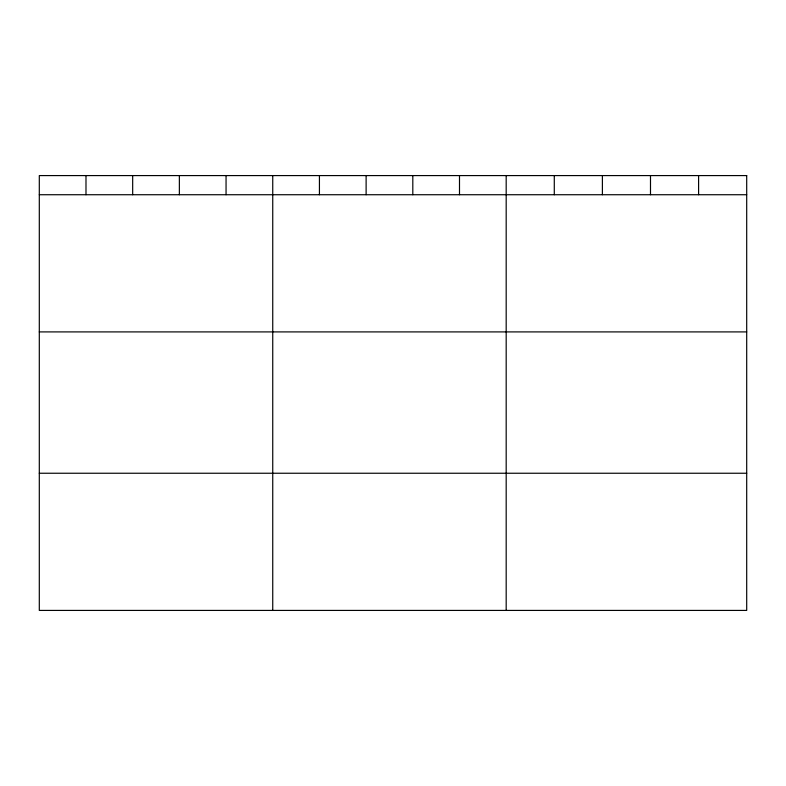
<?xml version="1.0" encoding="UTF-8"?>
<svg xmlns="http://www.w3.org/2000/svg" width="786" height="786" viewBox="0 0 786 786"><rect width="100%" height="100%" fill="white"/><g stroke="black" fill="none" stroke-linecap="round" stroke-linejoin="round"><path stroke-width="1.18" d="M39.3 194.731L746.7 194.731M39.3 331.908L746.7 331.908M39.3 473.241L746.7 473.241M698.597 175.583L698.597 194.731M650.494 175.583L650.494 194.731M602.39 175.583L602.39 194.731M554.287 175.583L554.287 194.731M506.184 175.583L506.184 610.417M459.496 175.583L459.496 194.731M412.807 175.583L412.807 194.731M366.119 175.583L366.119 194.731M319.43 175.583L319.43 194.731M272.742 175.583L272.742 610.417M226.054 175.583L226.054 194.731M179.365 175.583L179.365 194.731M132.677 175.583L132.677 194.731M85.988 175.583L85.988 194.731M746.7 175.583L39.3 175.583L39.3 610.417L746.7 610.417L746.7 175.583"/></g></svg>
